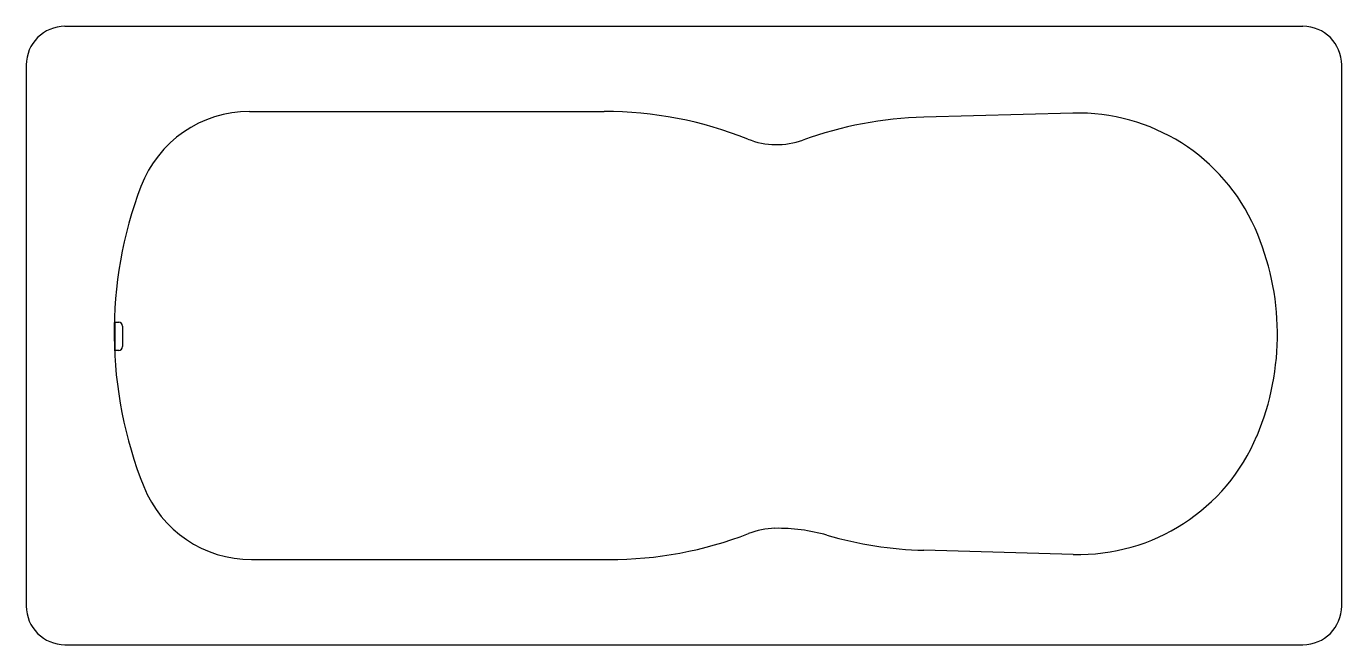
# Model space of a CAD drawing. Extents: x -1 to 169, y 0 to 80.
import ezdxf

# ---------------------------------------------------------------- set-up
doc = ezdxf.new("R2010")
doc.units = 0
doc.header["$LTSCALE"] = 5
doc.header["$MEASUREMENT"] = 0
doc.layers.get('0').update_dxf_attribs({"linetype": 'CONTINUOUS'})

msp = doc.modelspace()

# ---------------------------------------------------------------- linework, layer by layer
at = {"color": 0, "linetype": 'ByBlock'}
for p, q in [((4.4, 80.36), (164.37, 80.36)), ((-0.6, 75.36), (-0.6, 5.45)), ((169.37, 5.45), (169.37, 75.36)), ((28.25, 69.36), (74.07, 69.36)), ((134.63, 69.14), (115.39, 68.62)), ((10.9, 42.12), (11.35, 42.12)), ((10.9, 38.48), (10.9, 42.12)), ((11.85, 41.62), (11.85, 38.98)), ((11.35, 38.48), (10.9, 38.48)), ((134.69, 12.12), (115.39, 12.65)), ((28.51, 11.45), (74.7, 11.45)), ((4.4, 0.45), (164.37, 0.45))]:
    msp.add_line(p, q, dxfattribs=at)
for centre, radius, start, end in [((4.4, 75.36), 5, 90, 180), ((164.37, 75.36), 5, 0, 90), ((28.25, 54.36), 15, 90, 159.294), ((74.07, 19.36), 50, 68.1935, 90), ((116.75, 18.64), 50, 91.5597, 109.8675), ((135.31, 44.15), 25, 23.8471, 91.5597), ((96.36, 75.07), 10, 248.1935, 289.8675), ((64.31, 40.73), 53.55, 159.294, 201.7421), ((127.17, 40.55), 33.9, 337.2532, 23.8471), ((11.35, 41.62), 0.5, 0, 90), ((11.35, 38.98), 0.5, 270, 0), ((135.37, 37.11), 25, 268.4403, 337.2532), ((28.51, 26.45), 15, 201.7421, 270), ((96.33, 5.49), 10, 91.1412, 111.1317), ((96.58, -7.06), 22.55, 73.8601, 91.1412), ((74.7, 61.45), 50, 270, 291.1317), ((116.75, 62.63), 50, 253.8601, 268.4403), ((4.4, 5.45), 5, 180, 270), ((164.37, 5.45), 5, 270, 0)]:
    msp.add_arc(centre, radius, start, end, dxfattribs=at)

doc.saveas('drawing.dxf')
